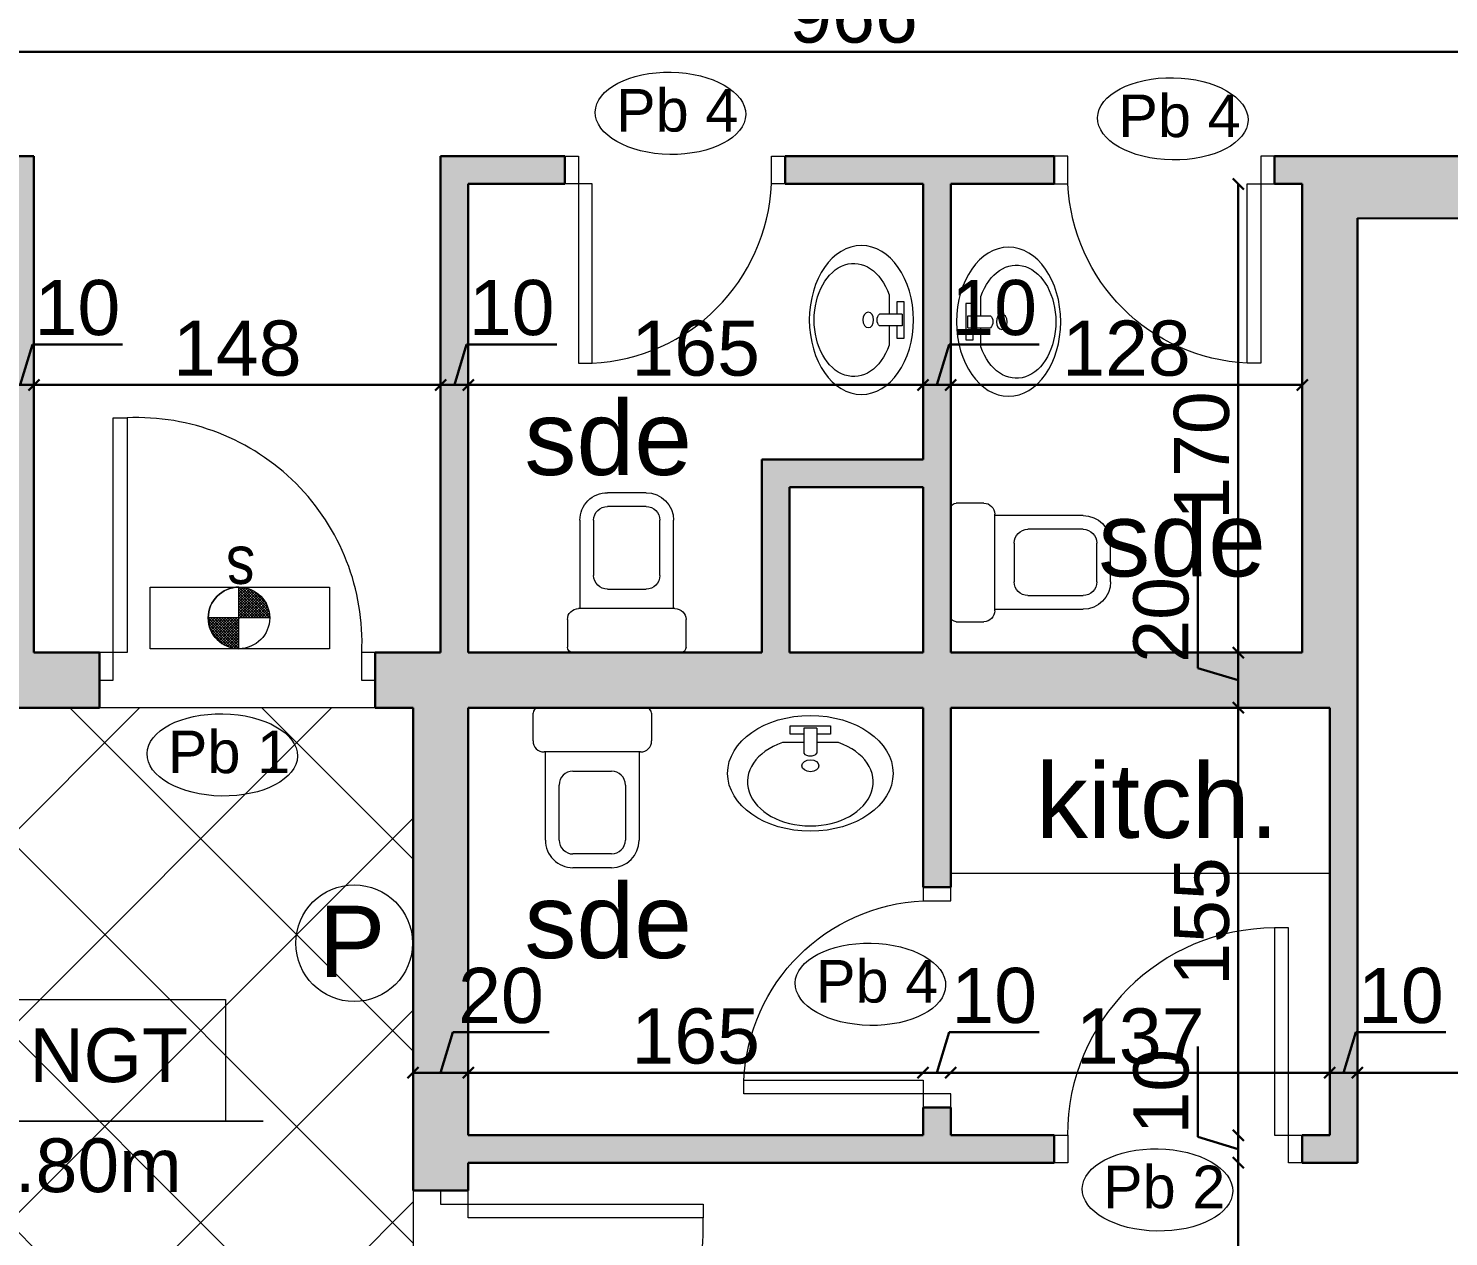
# Model space of a CAD drawing. Header units: millimetres. Extents: x 2804 to 3317, y 6834 to 7064.
# Drawn here: x 2859.12 to 2864.27, y 7007.52 to 7011.9 of the extents above; entities that cross this region are included whole.
import ezdxf

# ---------------------------------------------------------------- set-up
doc = ezdxf.new("R2010")
doc.units = ezdxf.units.MM
doc.header["$PDMODE"] = 1
doc.linetypes.add('ACAD_ISO03W100', pattern=[30, 12, -18])
for name, color, linetype, lineweight in [('cotation', 3, 'Continuous', 30), ('Hachures', 8, 'Continuous', 20), ('menuise', 50, 'Continuous', 18), ('PORT-FEN', 2, 'Continuous', 0), ('SECURITE', 2, 'Continuous', 0), ('structure grt', 150, 'Continuous', 0), ('Zin inter', 80, 'ACAD_ISO03W100', 5), ('zin menuiserie', 150, 'Continuous', 5), ('Zin mur', 30, 'Continuous', 30), ('zin sanit', 150, 'Continuous', 5)]:
    doc.layers.add(name, color=color, linetype=linetype, lineweight=lineweight)
doc.layers.add('zin hatch mur', color=8, linetype='Continuous')
doc.layers.add('zin texte', color=33, linetype='Continuous')
doc.styles.add('ARIAL', font='arial.ttf')
doc.styles.add('PA3', font='arial.ttf', dxfattribs={"height": 3})
doc.styles.add('PsikTxtStyle', font='arial.ttf')
doc.styles.add('SANSSERIFBOLDOBLIQUE', font='sasbo___.pfb', dxfattribs={"height": 10})
doc.styles.get("Standard").update_dxf_attribs({"font": 'arial.ttf'})
doc.dimstyles.new('cotation 100', dxfattribs={"dimtxt": 0.2, "dimasz": 0.04, "dimexe": 0, "dimexo": 0, "dimgap": 0.03, "dimtad": 1, "dimdec": 0, "dimlfac": 100, "dimdsep": 46, "dimtxsty": 'ARIAL', "dimblk": 'OBLIQUE', "dimcen": 0.09, "dimse1": 1, "dimse2": 1, "dimclrd": 256, "dimclre": 256, "dimclrt": 256, "dimadec": 3, "dimazin": 2, "dimtfac": 1, "dimtdec": 0, "dimtofl": 0, "dimtmove": 1, "dimatfit": 3, "dimfxl": 0, "dimtolj": 1, "dimtzin": 0, "dimlwd": -1, "dimlwe": -1, "dimarcsym": 0})

# ---------------------------------------------------------------- blocks, each defined once
blk = doc.blocks.new('P70')
at = {"layer": 'zin menuiserie'}
for p, q in [((0, 650), (0, 0)), ((50, 650), (0, 650)), ((50, 0), (50, 650)), ((-700, 0), (-650, 0)), ((-700, -100), (-700, 0)), ((-650, 0), (-650, -100)), ((0, 0), (100, 0)), ((50, -100), (50, 0)), ((100, 0), (100, -100)), ((-650, -100), (-700, -100)), ((100, -100), (50, -100))]:
    blk.add_line(p, q, dxfattribs=at)
blk.add_arc((31.3, -31.3), 682, 92.6275, 177.3725, dxfattribs=at)
blk = doc.blocks.new('*X298')
at = {"color": 0, "linetype": 'Continuous'}
for p, q in [((2123.93, 1390.31), (2124, 1390.38)), ((2133.9, 1380.42), (2123.94, 1390.38)), ((2123.98, 1389.47), (2124.89, 1390.38)), ((2132.98, 1380.46), (2123.98, 1389.46)), ((2124.08, 1388.69), (2125.77, 1390.38)), ((2131.95, 1380.61), (2124.13, 1388.42)), ((2124.23, 1387.96), (2126.66, 1390.38)), ((2124.43, 1387.27), (2127.54, 1390.38)), ((2130.74, 1380.93), (2124.45, 1387.22)), ((2124.67, 1386.63), (2128.43, 1390.38)), ((2133.9, 1381.3), (2124.82, 1390.38)), ((2124.94, 1386.01), (2129.31, 1390.38)), ((2125.25, 1385.44), (2130.19, 1390.38)), ((2125.58, 1384.89), (2131.08, 1390.38)), ((2133.9, 1382.19), (2125.71, 1390.38)), ((2125.95, 1384.37), (2131.96, 1390.38)), ((2126.34, 1383.88), (2132.85, 1390.38)), ((2133.9, 1383.07), (2126.59, 1390.38)), ((2126.77, 1383.42), (2133.73, 1390.39)), ((2127.22, 1382.99), (2133.9, 1389.67)), ((2133.9, 1383.95), (2127.47, 1390.38)), ((2127.7, 1382.58), (2133.9, 1388.79)), ((2128.2, 1382.2), (2133.9, 1387.9)), ((2133.9, 1384.84), (2128.36, 1390.38)), ((2128.74, 1381.86), (2133.9, 1387.02)), ((2133.9, 1385.72), (2129.24, 1390.38)), ((2129.3, 1381.54), (2133.9, 1386.14)), ((2133.9, 1386.61), (2130.12, 1390.38)), ((2133.9, 1387.49), (2131.01, 1390.38)), ((2133.9, 1388.37), (2131.89, 1390.38)), ((2133.9, 1389.26), (2132.77, 1390.38)), ((2133.9, 1390.14), (2133.66, 1390.39)), ((2129.19, 1381.6), (2125.12, 1385.66)), ((2129.9, 1381.25), (2133.9, 1385.25)), ((2130.53, 1381), (2133.9, 1384.37)), ((2131.2, 1380.79), (2133.9, 1383.48)), ((2131.91, 1380.61), (2133.9, 1382.6)), ((2132.67, 1380.49), (2133.9, 1381.72)), ((2133.49, 1380.42), (2133.9, 1380.83))]:
    blk.add_line(p, q, dxfattribs=at)
blk = doc.blocks.new('sec 1er')
at = {"layer": 'SECURITE', "color": 252, "true_color": 0x939598}
for p, q in [((2628.1278, 6734.3375, 1.3959), (2628.7782, 6734.3375, 1.3959)), ((2628.1278, 6734.1137, 1.3959), (2628.1278, 6734.3375, 1.3959)), ((2628.1278, 6734.3375, 1.3959), (2628.7782, 6734.3375, 1.3959)), ((2628.1278, 6734.1137, 1.3959), (2628.1278, 6734.3375, 1.3959)), ((2628.4496, 6734.1141, 1.3959), (2628.4496, 6734.3371, 1.3959)), ((2628.4496, 6734.1141, 1.3959), (2628.4496, 6734.3371, 1.3959)), ((2628.4496, 6734.1141, 1.3959), (2628.4496, 6734.3371, 1.3959)), ((2628.4496, 6734.1141, 1.3959), (2628.4496, 6734.3371, 1.3959)), ((2628.4496, 6734.1141, 1.3959), (2628.4496, 6734.3371, 1.3959)), ((2628.4496, 6734.1141, 1.3959), (2628.4496, 6734.3371, 1.3959)), ((2628.4496, 6734.1141, 1.3959), (2628.4496, 6734.3371, 1.3959)), ((2628.4496, 6734.1141, 1.3959), (2628.4496, 6734.3371, 1.3959)), ((2628.7782, 6734.3375, 1.3959), (2628.7782, 6734.1137, 1.3959)), ((2628.7782, 6734.3375, 1.3959), (2628.7782, 6734.1137, 1.3959)), ((2628.5611, 6734.2256, 1.3959), (2628.3404, 6734.2255, 1.3959)), ((2628.5611, 6734.2256, 1.3959), (2628.3404, 6734.2255, 1.3959)), ((2628.7782, 6734.1137, 1.3959), (2628.1278, 6734.1137, 1.3959)), ((2628.7782, 6734.1137, 1.3959), (2628.1278, 6734.1137, 1.3959))]:
    blk.add_line(p, q, dxfattribs=at)
for centre, radius in [((2628.4496, 6734.2256, 1.3959), 0.1115), ((2628.4496, 6734.2256, 1.3959), 0.1115), ((2628.8675, 6733.0459), 0.2116)]:
    blk.add_circle(centre, radius, dxfattribs=at)
for start, end in [(90, 180), (90, 180), (90, 180), (90, 180), (90, 180), (90, 180), (180, 270), (180, 270), (180, 270), (180, 270), (180, 270), (180, 270)]:
    blk.add_arc((2628.4496, 6734.2256, 1.3959), 0.1115, start, end, dxfattribs=at)
at = {"layer": 'SECURITE', "color": 252, "true_color": 0x939598, "extrusion": (0, 0, -1)}
for p, xscale, yscale, zscale, rotation in [((-2652.3208, 6749.7792, -1.3959), -0.01118662049062554, 0.01118662042579673, 0.01118662047361531, 180), ((-2652.3208, 6749.7792, -1.3959), -0.01118662049062554, 0.01118662042579673, 0.01118662047361531, 180), ((-2612.912, 6710.3439, -1.3959), 0.01118662045994821, 0.01118662045994821, 0.01118662045994821, 89.96149107211241), ((-2612.912, 6710.3439, -1.3959), 0.01118662045994821, 0.01118662045994821, 0.01118662045994821, 89.96149107211241)]:
    blk.add_blockref('*X298', p, dxfattribs=dict(at, xscale=xscale, yscale=yscale, zscale=zscale, rotation=rotation))
at = {"layer": 'SECURITE', "color": 252, "true_color": 0x939598, "xscale": 0.01118662049062554, "yscale": 0.01118662049062554, "zscale": 0.01118662049062554, "rotation": 180}
blk.add_blockref('*X298', (2652.3208, 6749.7792, 1.3959), dxfattribs=at)
blk.add_blockref('*X298', (2652.3208, 6749.7792, 1.3959), dxfattribs=at)
at = {"layer": 'SECURITE', "color": 252, "true_color": 0x939598, "style": 'PA3', "text_generation_flag": 6, "width": 0.85}
blk.add_text('s', height=0.176, dxfattribs=at).set_placement((2628.5081, 6734.4838, 1.3959))
at = {"layer": 'SECURITE', "color": 252, "true_color": 0x939598, "style": 'SANSSERIFBOLDOBLIQUE'}
blk.add_text('P', height=0.2587, dxfattribs=at).set_placement((2628.739, 6732.9231))
blk = doc.blocks.new('C3A7SB3P')
at = {"layer": 'zin sanit', "linetype": 'ByBlock'}
for p, q in [((2, 21.5), (12, 21.5)), ((0, -19.5), (0, 19.5)), ((0, -17), (0, 17)), ((16, 17.5), (16, -17.5)), ((16, 17), (48, 17)), ((28, 12), (48, 12)), ((23, -7), (23, 7)), ((53, 7), (53, -7)), ((58, 7), (58, -7)), ((48, -12), (28, -12)), ((48, -17), (16, -17)), ((12, -21.5), (2, -21.5))]:
    blk.add_line(p, q, dxfattribs=at)
for centre, radius, start, end in [((2, 19.5), 2, 90, 180), ((12, 17.5), 4, 0, 90), ((48, 7), 10, 0, 90), ((28, 7), 5, 90, 180), ((48, 7), 5, 0, 90), ((28, -7), 5, 180, 270), ((48, -7), 5, 270, 0), ((48, -7), 10, 270, 0), ((2, -19.5), 2, 180, 270), ((12, -17.5), 4, 270, 0)]:
    blk.add_arc(centre, radius, start, end, dxfattribs=at)
blk = doc.blocks.new('P90')
at = {"ltscale": 0.005}
for p, q in [((-50, 751.6), (-100, 751.6)), ((-100, 751.6), (-100, 0)), ((-50, 0), (-50, 751.6)), ((-900, -100), (-900, 0)), ((-900, 0), (-850, 0)), ((-850, 0), (-850, -100)), ((-100, 0), (-50, 0)), ((-50, 0), (0, 0)), ((-50, -100), (-50, 0)), ((0, 0), (0, -100)), ((-850, -100), (-900, -100)), ((0, -100), (-50, -100))]:
    blk.add_line(p, q, dxfattribs=at)
blk.add_arc((-100, 0), 751.6, 90, 180, dxfattribs=at)
blk = doc.blocks.new('p100')
at = {"layer": 'zin menuiserie'}
for p, q in [((2868.5687, 7190.0269), (2868.5687, 7189.9769)), ((2868.6687, 7190.0269), (2868.5687, 7190.0269)), ((2868.6687, 7189.9769), (2868.6687, 7190.0269)), ((2868.5687, 7189.9769), (2868.6687, 7189.9769)), ((2868.6687, 7189.9769), (2869.5203, 7189.9769)), ((2868.6687, 7189.9269), (2868.6687, 7189.9769)), ((2869.5203, 7189.9769), (2869.5203, 7189.9269)), ((2869.5203, 7189.9269), (2868.6687, 7189.9269)), ((2868.6687, 7189.0769), (2868.5687, 7189.0769)), ((2868.5687, 7189.0769), (2868.5687, 7189.0269)), ((2868.6687, 7189.0269), (2868.6687, 7189.0769)), ((2868.5687, 7189.0269), (2868.6687, 7189.0269))]:
    blk.add_line(p, q, dxfattribs=at)
blk.add_arc((2868.7038, 7189.8919), 0.8173, 267.544, 2.456, dxfattribs=at)
blk = doc.blocks.new('_Oblique')
at = {"color": 0, "linetype": 'ByBlock', "lineweight": -2}
blk.add_line((-0.5, -0.5), (0.5, 0.5), dxfattribs=at)
blk = doc.blocks.new('*D85')
at = {"layer": 'cotation', "transparency": 16777216}
blk.add_line((2863.9359, 7008.1091), (2866.9461, 7008.1087), dxfattribs=at)
at = {"layer": 'Defpoints', "color": 0, "transparency": 16777216}
for p in [(2866.9461, 7008.1087), (2863.9359, 7007.9343), (2866.9461, 7007.9339)]:
    blk.add_point(p, dxfattribs=at)
at = {"layer": 'cotation', "transparency": 16777216, "xscale": 0.04, "yscale": 0.04, "zscale": 0.04}
for p, rotation in [((2863.9359, 7008.1091), 179.9935180325297), ((2866.9461, 7008.1087), 359.9935180325298)]:
    blk.add_blockref('_Oblique', p, dxfattribs=dict(at, rotation=rotation))
at = {"layer": 'cotation', "transparency": 16777216, "insert": (2865.441, 7008.2411), "char_height": 0.2, "attachment_point": 5, "rotation": 359.9935, "style": 'ARIAL'}
blk.add_mtext('\\A1;301', dxfattribs=at)
blk = doc.blocks.new('*D50')
at = {"layer": 'cotation', "transparency": 16777216}
blk.add_line((2860.5158, 7004.5587), (2855.5307, 7009.5438), dxfattribs=at)
at = {"layer": 'Defpoints', "color": 0, "transparency": 16777216}
for p in [(2855.5307, 7009.5438), (2855.3147, 7009.3278), (2860.2998, 7004.3427)]:
    blk.add_point(p, dxfattribs=at)
at = {"layer": 'cotation', "transparency": 16777216, "xscale": 0.04, "yscale": 0.04, "zscale": 0.04}
for p, rotation in [((2855.5307, 7009.5438), 135.0000000005828), ((2860.5158, 7004.5587), 315.0000000005828)]:
    blk.add_blockref('_Oblique', p, dxfattribs=dict(at, rotation=rotation))
at = {"layer": 'cotation', "transparency": 16777216, "insert": (2858.1166, 7007.1447), "char_height": 0.2, "attachment_point": 5, "rotation": 315, "style": 'ARIAL'}
blk.add_mtext('\\A1;705', dxfattribs=at)
blk = doc.blocks.new('*D81')
at = {"layer": 'cotation', "transparency": 16777216}
blk.add_line((2863.8359, 7008.1091), (2862.4609, 7008.1091), dxfattribs=at)
at = {"layer": 'Defpoints', "color": 0, "transparency": 16777216}
for p in [(2862.4609, 7008.1091), (2862.4609, 7007.8828), (2863.8359, 7007.8828)]:
    blk.add_point(p, dxfattribs=at)
at = {"layer": 'cotation', "transparency": 16777216, "xscale": 0.04, "yscale": 0.04, "zscale": 0.04, "rotation": 180}
blk.add_blockref('_Oblique', (2862.4609, 7008.1091), dxfattribs=at)
at = {"layer": 'cotation', "transparency": 16777216, "xscale": 0.04, "yscale": 0.04, "zscale": 0.04}
blk.add_blockref('_Oblique', (2863.8359, 7008.1091), dxfattribs=at)
at = {"layer": 'cotation', "transparency": 16777216, "insert": (2863.1484, 7008.2413), "char_height": 0.2, "attachment_point": 5, "style": 'ARIAL'}
blk.add_mtext('\\A1;137', dxfattribs=at)
blk = doc.blocks.new('lll')
at = {"layer": 'zin sanit'}
for p, q in [((2861.6865, 7185.9436), (2861.809, 7185.9436)), ((2861.6865, 7185.9192), (2861.6865, 7185.9436)), ((2861.7677, 7185.9373), (2861.7277, 7185.9373)), ((2861.7277, 7185.9373), (2861.7277, 7185.8611)), ((2861.7677, 7185.9373), (2861.7677, 7185.8611)), ((2861.809, 7185.9436), (2861.809, 7185.9192)), ((2861.7277, 7185.8937), (2861.6631, 7185.8937)), ((2861.7277, 7185.9192), (2861.6865, 7185.9192)), ((2861.809, 7185.9192), (2861.7677, 7185.9192)), ((2861.8324, 7185.8937), (2861.7677, 7185.8937))]:
    blk.add_line(p, q, dxfattribs=at)
for centre, major_axis, start_param, end_param in [((2861.7477, 7185.8005), (0.25, 0), 4.712389, 10.995574), ((2861.7477, 7185.7746), (0.19, 0), 2.032408, 7.39237), ((2861.7478, 7185.8234), (-0.0258, 0), 1.570796326798575, 7.853981633978161), ((2861.7477, 7185.8697), (0.0235, 0), 3.694408, 5.73037)]:
    blk.add_ellipse(centre, major_axis=major_axis, ratio=0.7, start_param=start_param, end_param=end_param, dxfattribs=at)
blk = doc.blocks.new('*D718')
at = {"layer": 'cotation', "transparency": 16777216}
for p, q in [((2863.8859, 7008.1091), (2863.9301, 7008.2562)), ((2863.9301, 7008.2562), (2864.2571, 7008.2561)), ((2863.9359, 7008.1091), (2863.8359, 7008.1091))]:
    blk.add_line(p, q, dxfattribs=at)
at = {"layer": 'Defpoints', "color": 0, "transparency": 16777216}
for p in [(2863.8359, 7008.1091), (2863.9359, 7007.9343), (2863.8359, 7007.8828)]:
    blk.add_point(p, dxfattribs=at)
at = {"layer": 'cotation', "transparency": 16777216, "xscale": 0.04, "yscale": 0.04, "zscale": 0.04}
for p, rotation in [((2863.8359, 7008.1091), 179.9935180325297), ((2863.9359, 7008.1091), 359.9935180325298)]:
    blk.add_blockref('_Oblique', p, dxfattribs=dict(at, rotation=rotation))
at = {"layer": 'cotation', "transparency": 16777216, "insert": (2864.0936, 7008.3883), "char_height": 0.2, "attachment_point": 5, "rotation": 359.9935, "style": 'ARIAL'}
blk.add_mtext('\\A1;10', dxfattribs=at)
blk = doc.blocks.new('*D719')
at = {"layer": 'cotation', "transparency": 16777216}
for p, q in [((2862.4109, 7008.1091), (2862.455, 7008.2562)), ((2862.455, 7008.2562), (2862.782, 7008.2562)), ((2862.4609, 7008.1091), (2862.3609, 7008.1091))]:
    blk.add_line(p, q, dxfattribs=at)
at = {"layer": 'Defpoints', "color": 0, "transparency": 16777216}
for p in [(2862.3609, 7008.1091), (2862.3609, 7007.8828), (2862.4609, 7007.8828)]:
    blk.add_point(p, dxfattribs=at)
at = {"layer": 'cotation', "transparency": 16777216, "xscale": 0.04, "yscale": 0.04, "zscale": 0.04, "rotation": 180}
blk.add_blockref('_Oblique', (2862.3609, 7008.1091), dxfattribs=at)
at = {"layer": 'cotation', "transparency": 16777216, "xscale": 0.04, "yscale": 0.04, "zscale": 0.04}
blk.add_blockref('_Oblique', (2862.4609, 7008.1091), dxfattribs=at)
at = {"layer": 'cotation', "transparency": 16777216, "insert": (2862.6185, 7008.3883), "char_height": 0.2, "attachment_point": 5, "style": 'ARIAL'}
blk.add_mtext('\\A1;10', dxfattribs=at)
blk = doc.blocks.new('*D720')
at = {"layer": 'cotation', "transparency": 16777216}
blk.add_line((2862.3609, 7008.1091), (2860.7109, 7008.1091), dxfattribs=at)
at = {"layer": 'Defpoints', "color": 0, "transparency": 16777216}
for p in [(2860.7109, 7008.1091), (2860.7109, 7007.8828), (2862.3609, 7007.8828)]:
    blk.add_point(p, dxfattribs=at)
at = {"layer": 'cotation', "transparency": 16777216, "xscale": 0.04, "yscale": 0.04, "zscale": 0.04, "rotation": 180}
blk.add_blockref('_Oblique', (2860.7109, 7008.1091), dxfattribs=at)
at = {"layer": 'cotation', "transparency": 16777216, "xscale": 0.04, "yscale": 0.04, "zscale": 0.04}
blk.add_blockref('_Oblique', (2862.3609, 7008.1091), dxfattribs=at)
at = {"layer": 'cotation', "transparency": 16777216, "insert": (2861.5359, 7008.2412), "char_height": 0.2, "attachment_point": 5, "style": 'ARIAL'}
blk.add_mtext('\\A1;165', dxfattribs=at)
blk = doc.blocks.new('*D721')
at = {"layer": 'cotation', "transparency": 16777216}
for p, q in [((2860.6109, 7008.1091), (2860.655, 7008.2562)), ((2860.655, 7008.2562), (2861.0043, 7008.2562)), ((2860.7109, 7008.1091), (2860.5109, 7008.1091))]:
    blk.add_line(p, q, dxfattribs=at)
at = {"layer": 'Defpoints', "color": 0, "transparency": 16777216}
for p in [(2860.5109, 7008.1091), (2860.7109, 7007.8828), (2860.5109, 7007.8384)]:
    blk.add_point(p, dxfattribs=at)
at = {"layer": 'cotation', "transparency": 16777216, "xscale": 0.04, "yscale": 0.04, "zscale": 0.04, "rotation": 180}
blk.add_blockref('_Oblique', (2860.5109, 7008.1091), dxfattribs=at)
at = {"layer": 'cotation', "transparency": 16777216, "xscale": 0.04, "yscale": 0.04, "zscale": 0.04}
blk.add_blockref('_Oblique', (2860.7109, 7008.1091), dxfattribs=at)
at = {"layer": 'cotation', "transparency": 16777216, "insert": (2860.8296, 7008.3883), "char_height": 0.2, "attachment_point": 5, "style": 'ARIAL'}
blk.add_mtext('\\A1;20', dxfattribs=at)
blk = doc.blocks.new('*D728')
at = {"layer": 'cotation', "transparency": 16777216}
blk.add_line((2863.7359, 7010.6037), (2862.4609, 7010.6037), dxfattribs=at)
at = {"layer": 'Defpoints', "color": 0, "transparency": 16777216}
for p in [(2862.4609, 7010.6037), (2862.4609, 7009.6328), (2863.7359, 7009.6328)]:
    blk.add_point(p, dxfattribs=at)
at = {"layer": 'cotation', "transparency": 16777216, "xscale": 0.04, "yscale": 0.04, "zscale": 0.04, "rotation": 180}
blk.add_blockref('_Oblique', (2862.4609, 7010.6037), dxfattribs=at)
at = {"layer": 'cotation', "transparency": 16777216, "xscale": 0.04, "yscale": 0.04, "zscale": 0.04}
blk.add_blockref('_Oblique', (2863.7359, 7010.6037), dxfattribs=at)
at = {"layer": 'cotation', "transparency": 16777216, "insert": (2863.0984, 7010.7358), "char_height": 0.2, "attachment_point": 5, "style": 'ARIAL'}
blk.add_mtext('\\A1;128', dxfattribs=at)
blk = doc.blocks.new('*D729')
at = {"layer": 'cotation', "transparency": 16777216}
for p, q in [((2862.4109, 7010.6037), (2862.455, 7010.7508)), ((2862.455, 7010.7508), (2862.782, 7010.7508)), ((2862.4609, 7010.6037), (2862.3609, 7010.6037))]:
    blk.add_line(p, q, dxfattribs=at)
at = {"layer": 'Defpoints', "color": 0, "transparency": 16777216}
for p in [(2862.3609, 7010.6037), (2862.3609, 7010.3328), (2862.4609, 7009.6328)]:
    blk.add_point(p, dxfattribs=at)
at = {"layer": 'cotation', "transparency": 16777216, "xscale": 0.04, "yscale": 0.04, "zscale": 0.04, "rotation": 180}
blk.add_blockref('_Oblique', (2862.3609, 7010.6037), dxfattribs=at)
at = {"layer": 'cotation', "transparency": 16777216, "xscale": 0.04, "yscale": 0.04, "zscale": 0.04}
blk.add_blockref('_Oblique', (2862.4609, 7010.6037), dxfattribs=at)
at = {"layer": 'cotation', "transparency": 16777216, "insert": (2862.6185, 7010.8829), "char_height": 0.2, "attachment_point": 5, "style": 'ARIAL'}
blk.add_mtext('\\A1;10', dxfattribs=at)
blk = doc.blocks.new('*D730')
at = {"layer": 'cotation', "transparency": 16777216}
blk.add_line((2862.3609, 7010.6037), (2860.7109, 7010.6037), dxfattribs=at)
at = {"layer": 'Defpoints', "color": 0, "transparency": 16777216}
for p in [(2860.7109, 7010.6037), (2862.3609, 7010.3328), (2860.7109, 7009.6328)]:
    blk.add_point(p, dxfattribs=at)
at = {"layer": 'cotation', "transparency": 16777216, "xscale": 0.04, "yscale": 0.04, "zscale": 0.04, "rotation": 180}
blk.add_blockref('_Oblique', (2860.7109, 7010.6037), dxfattribs=at)
at = {"layer": 'cotation', "transparency": 16777216, "xscale": 0.04, "yscale": 0.04, "zscale": 0.04}
blk.add_blockref('_Oblique', (2862.3609, 7010.6037), dxfattribs=at)
at = {"layer": 'cotation', "transparency": 16777216, "insert": (2861.5359, 7010.7358), "char_height": 0.2, "attachment_point": 5, "style": 'ARIAL'}
blk.add_mtext('\\A1;165', dxfattribs=at)
blk = doc.blocks.new('*D731')
at = {"layer": 'cotation', "transparency": 16777216}
for p, q in [((2860.6609, 7010.6037), (2860.705, 7010.7508)), ((2860.705, 7010.7508), (2861.032, 7010.7508)), ((2860.7109, 7010.6037), (2860.6109, 7010.6037))]:
    blk.add_line(p, q, dxfattribs=at)
at = {"layer": 'Defpoints', "color": 0, "transparency": 16777216}
for p in [(2860.6109, 7010.6037), (2860.6109, 7009.6328), (2860.7109, 7009.6328)]:
    blk.add_point(p, dxfattribs=at)
at = {"layer": 'cotation', "transparency": 16777216, "xscale": 0.04, "yscale": 0.04, "zscale": 0.04, "rotation": 180}
blk.add_blockref('_Oblique', (2860.6109, 7010.6037), dxfattribs=at)
at = {"layer": 'cotation', "transparency": 16777216, "xscale": 0.04, "yscale": 0.04, "zscale": 0.04}
blk.add_blockref('_Oblique', (2860.7109, 7010.6037), dxfattribs=at)
at = {"layer": 'cotation', "transparency": 16777216, "insert": (2860.8685, 7010.8829), "char_height": 0.2, "attachment_point": 5, "style": 'ARIAL'}
blk.add_mtext('\\A1;10', dxfattribs=at)
blk = doc.blocks.new('*D732')
at = {"layer": 'cotation', "transparency": 16777216}
blk.add_line((2860.6109, 7010.6037), (2859.1359, 7010.6037), dxfattribs=at)
at = {"layer": 'Defpoints', "color": 0, "transparency": 16777216}
for p in [(2859.1359, 7010.6037), (2859.1359, 7009.6328), (2860.6109, 7009.6328)]:
    blk.add_point(p, dxfattribs=at)
at = {"layer": 'cotation', "transparency": 16777216, "xscale": 0.04, "yscale": 0.04, "zscale": 0.04, "rotation": 180}
blk.add_blockref('_Oblique', (2859.1359, 7010.6037), dxfattribs=at)
at = {"layer": 'cotation', "transparency": 16777216, "xscale": 0.04, "yscale": 0.04, "zscale": 0.04}
blk.add_blockref('_Oblique', (2860.6109, 7010.6037), dxfattribs=at)
at = {"layer": 'cotation', "transparency": 16777216, "insert": (2859.8734, 7010.7358), "char_height": 0.2, "attachment_point": 5, "style": 'ARIAL'}
blk.add_mtext('\\A1;148', dxfattribs=at)
blk = doc.blocks.new('*D733')
at = {"layer": 'cotation', "transparency": 16777216}
for p, q in [((2859.0859, 7010.6037), (2859.13, 7010.7508)), ((2859.13, 7010.7508), (2859.457, 7010.7508)), ((2859.1359, 7010.6037), (2859.0359, 7010.6037))]:
    blk.add_line(p, q, dxfattribs=at)
at = {"layer": 'Defpoints', "color": 0, "transparency": 16777216}
for p in [(2859.0359, 7010.6037), (2859.0359, 7009.6328), (2859.1359, 7009.6328)]:
    blk.add_point(p, dxfattribs=at)
at = {"layer": 'cotation', "transparency": 16777216, "xscale": 0.04, "yscale": 0.04, "zscale": 0.04, "rotation": 180}
blk.add_blockref('_Oblique', (2859.0359, 7010.6037), dxfattribs=at)
at = {"layer": 'cotation', "transparency": 16777216, "xscale": 0.04, "yscale": 0.04, "zscale": 0.04}
blk.add_blockref('_Oblique', (2859.1359, 7010.6037), dxfattribs=at)
at = {"layer": 'cotation', "transparency": 16777216, "insert": (2859.2935, 7010.8829), "char_height": 0.2, "attachment_point": 5, "style": 'ARIAL'}
blk.add_mtext('\\A1;10', dxfattribs=at)
blk = doc.blocks.new('*D737')
at = {"layer": 'cotation', "transparency": 16777216}
blk.add_line((2866.9386, 7011.8113), (2857.2783, 7011.8113), dxfattribs=at)
at = {"layer": 'Defpoints', "color": 0, "transparency": 16777216}
for p in [(2857.2783, 7011.8113), (2857.2783, 7011.4328), (2866.9386, 7011.4328)]:
    blk.add_point(p, dxfattribs=at)
at = {"layer": 'cotation', "transparency": 16777216, "xscale": 0.04, "yscale": 0.04, "zscale": 0.04, "rotation": 180}
blk.add_blockref('_Oblique', (2857.2783, 7011.8113), dxfattribs=at)
at = {"layer": 'cotation', "transparency": 16777216, "xscale": 0.04, "yscale": 0.04, "zscale": 0.04}
blk.add_blockref('_Oblique', (2866.9386, 7011.8113), dxfattribs=at)
at = {"layer": 'cotation', "transparency": 16777216, "insert": (2862.1084, 7011.9434), "char_height": 0.2, "attachment_point": 5, "style": 'ARIAL'}
blk.add_mtext('\\A1;966', dxfattribs=at)
blk = doc.blocks.new('*D739')
at = {"layer": 'cotation', "transparency": 16777216}
for p, q in [((2864.7194, 7011.3644), (2864.7194, 7011.7143)), ((2864.5722, 7011.4328), (2864.5722, 7011.2077)), ((2864.5722, 7011.3203), (2864.7194, 7011.3644))]:
    blk.add_line(p, q, dxfattribs=at)
at = {"layer": 'Defpoints', "color": 0, "transparency": 16777216}
for p in [(2864.5722, 7011.4328), (2864.1709, 7011.2077), (2864.5722, 7011.2077)]:
    blk.add_point(p, dxfattribs=at)
at = {"layer": 'cotation', "transparency": 16777216, "xscale": 0.04, "yscale": 0.04, "zscale": 0.04}
for p, rotation in [((2864.5722, 7011.4328), 89.99691385440629), ((2864.5722, 7011.2077), 269.9969138544063)]:
    blk.add_blockref('_Oblique', p, dxfattribs=dict(at, rotation=rotation))
at = {"layer": 'cotation', "transparency": 16777216, "insert": (2864.5873, 7011.5394), "char_height": 0.2, "attachment_point": 5, "rotation": 89.9969, "style": 'ARIAL'}
blk.add_mtext('\\A1;23', dxfattribs=at)
blk = doc.blocks.new('*D871')
at = {"layer": 'cotation', "transparency": 16777216}
blk.add_line((2863.5038, 7003.6325), (2863.5038, 7007.7828), dxfattribs=at)
at = {"layer": 'Defpoints', "color": 0, "transparency": 16777216}
for p in [(2863.5038, 7007.7828), (2863.9359, 7007.7828), (2864.0619, 7003.6325)]:
    blk.add_point(p, dxfattribs=at)
at = {"layer": 'cotation', "transparency": 16777216, "xscale": 0.04, "yscale": 0.04, "zscale": 0.04}
for p, rotation in [((2863.5038, 7007.7828), 90), ((2863.5038, 7003.6325), 270)]:
    blk.add_blockref('_Oblique', p, dxfattribs=dict(at, rotation=rotation))
at = {"layer": 'cotation', "transparency": 16777216, "insert": (2863.3717, 7005.7077), "char_height": 0.2, "attachment_point": 5, "rotation": 90, "style": 'ARIAL'}
blk.add_mtext('\\A1;415', dxfattribs=at)
blk = doc.blocks.new('*D872')
at = {"layer": 'cotation', "transparency": 16777216}
for p, q in [((2863.3567, 7007.877), (2863.3567, 7008.204)), ((2863.5038, 7007.8328), (2863.3567, 7007.877)), ((2863.5038, 7007.7828), (2863.5038, 7007.8828))]:
    blk.add_line(p, q, dxfattribs=at)
at = {"layer": 'Defpoints', "color": 0, "transparency": 16777216}
for p in [(2863.5038, 7007.8828), (2863.8359, 7007.8828), (2863.9359, 7007.7828)]:
    blk.add_point(p, dxfattribs=at)
at = {"layer": 'cotation', "transparency": 16777216, "xscale": 0.04, "yscale": 0.04, "zscale": 0.04}
for p, rotation in [((2863.5038, 7007.8828), 90), ((2863.5038, 7007.7828), 270)]:
    blk.add_blockref('_Oblique', p, dxfattribs=dict(at, rotation=rotation))
at = {"layer": 'cotation', "transparency": 16777216, "insert": (2863.2246, 7008.0405), "char_height": 0.2, "attachment_point": 5, "rotation": 90, "style": 'ARIAL'}
blk.add_mtext('\\A1;10', dxfattribs=at)
blk = doc.blocks.new('*D873')
at = {"layer": 'cotation', "transparency": 16777216}
blk.add_line((2863.5038, 7007.8828), (2863.5038, 7009.4328), dxfattribs=at)
at = {"layer": 'Defpoints', "color": 0, "transparency": 16777216}
for p in [(2863.5038, 7009.4328), (2863.8359, 7009.4328), (2863.8359, 7007.8828)]:
    blk.add_point(p, dxfattribs=at)
at = {"layer": 'cotation', "transparency": 16777216, "xscale": 0.04, "yscale": 0.04, "zscale": 0.04}
for p, rotation in [((2863.5038, 7009.4328), 90), ((2863.5038, 7007.8828), 270)]:
    blk.add_blockref('_Oblique', p, dxfattribs=dict(at, rotation=rotation))
at = {"layer": 'cotation', "transparency": 16777216, "insert": (2863.3717, 7008.6578), "char_height": 0.2, "attachment_point": 5, "rotation": 90, "style": 'ARIAL'}
blk.add_mtext('\\A1;155', dxfattribs=at)
blk = doc.blocks.new('*D874')
at = {"layer": 'cotation', "transparency": 16777216}
for p, q in [((2863.3567, 7009.577), (2863.3567, 7009.9262)), ((2863.5038, 7009.4328), (2863.5038, 7009.6328)), ((2863.5038, 7009.5328), (2863.3567, 7009.577))]:
    blk.add_line(p, q, dxfattribs=at)
at = {"layer": 'Defpoints', "color": 0, "transparency": 16777216}
for p in [(2863.5038, 7009.6328), (2863.7359, 7009.6328), (2863.8359, 7009.4328)]:
    blk.add_point(p, dxfattribs=at)
at = {"layer": 'cotation', "transparency": 16777216, "xscale": 0.04, "yscale": 0.04, "zscale": 0.04}
for p, rotation in [((2863.5038, 7009.6328), 90), ((2863.5038, 7009.4328), 270)]:
    blk.add_blockref('_Oblique', p, dxfattribs=dict(at, rotation=rotation))
at = {"layer": 'cotation', "transparency": 16777216, "insert": (2863.2246, 7009.7516), "char_height": 0.2, "attachment_point": 5, "rotation": 90, "style": 'ARIAL'}
blk.add_mtext('\\A1;20', dxfattribs=at)
blk = doc.blocks.new('*D875')
at = {"layer": 'cotation', "transparency": 16777216}
blk.add_line((2863.5038, 7009.6328), (2863.5038, 7011.3328), dxfattribs=at)
at = {"layer": 'Defpoints', "color": 0, "transparency": 16777216}
for p in [(2863.5038, 7011.3328), (2863.7359, 7011.3328), (2863.7359, 7009.6328)]:
    blk.add_point(p, dxfattribs=at)
at = {"layer": 'cotation', "transparency": 16777216, "xscale": 0.04, "yscale": 0.04, "zscale": 0.04}
for p, rotation in [((2863.5038, 7011.3328), 90), ((2863.5038, 7009.6328), 270)]:
    blk.add_blockref('_Oblique', p, dxfattribs=dict(at, rotation=rotation))
at = {"layer": 'cotation', "transparency": 16777216, "insert": (2863.3717, 7010.3473), "char_height": 0.2, "attachment_point": 5, "rotation": 90, "style": 'ARIAL'}
blk.add_mtext('\\A1;170', dxfattribs=at)
blk = doc.blocks.new('pb0')
at = {"layer": 'menuise'}
blk.add_ellipse((2855.0311, 6939.4854), major_axis=(-0.2729, 0.0047), ratio=0.546469, start_param=-1.570796, end_param=4.712389, dxfattribs=at)
at = {"layer": 'menuise', "insert": (2854.8334, 6939.5736), "char_height": 0.1544, "width": 2.341262, "attachment_point": 1, "style": 'PsikTxtStyle'}
blk.add_mtext('Pb 1', dxfattribs=at)
blk = doc.blocks.new('pb3')
at = {"layer": 'menuise'}
blk.add_ellipse((2903.9566, 6929.8802), major_axis=(-0.2729, 0.0047), ratio=0.546469, start_param=-1.570796, end_param=4.712389, dxfattribs=at)
at = {"layer": 'menuise', "insert": (2903.7589, 6929.9684), "char_height": 0.1544, "width": 2.341262, "attachment_point": 1, "style": 'PsikTxtStyle'}
blk.add_mtext('Pb 4', dxfattribs=at)
blk = doc.blocks.new('pb1')
at = {"layer": 'menuise'}
blk.add_ellipse((2979.6383, 6941.2136), major_axis=(-0.2729, 0.0047), ratio=0.546469, start_param=-1.570796, end_param=4.712389, dxfattribs=at)
at = {"layer": 'menuise', "insert": (2979.4407, 6941.3018), "char_height": 0.1544, "width": 2.341262, "attachment_point": 1, "style": 'PsikTxtStyle'}
blk.add_mtext('Pb 2', dxfattribs=at)

msp = doc.modelspace()

# ---------------------------------------------------------------- hatches: boundary and pattern name
at = {"layer": 'Hachures'}
h = msp.add_hatch(dxfattribs=at)
h.set_pattern_fill('ANSI37', color=256, scale=0.155)
h.set_pattern_definition([(45, (0, 38.8199), (-0.347984925, 0.347984925), []), (135, (0, 38.8199), (-0.347984925, -0.347984925), [])])
h.paths.add_polyline_path([(2861.2367, 7005.2797), (2860.2998, 7004.3427), (2855.3147, 7009.3278), (2856.2516, 7010.2648), (2857.0836, 7009.4328), (2860.5109, 7009.4328), (2860.5109, 7006.0055)])
at = {"layer": 'zin hatch mur'}
h = msp.add_hatch(color=256, dxfattribs=at)
h.dxf.hatch_style = 1
h.paths.add_polyline_path([(2855.2193, 7016.3546), (2854.363, 7016.3517), (2854.3609, 7016.3517), (2854.3609, 7015.7081), (2854.5109, 7015.71), (2854.5109, 7012.0055), (2856.1102, 7010.4062), (2855.9688, 7010.2648), (2856.1102, 7010.1233), (2856.2516, 7010.2648), (2857.0836, 7009.4328), (2859.3734, 7009.4328), (2859.3734, 7009.6328), (2859.1359, 7009.6328), (2859.1359, 7011.4328), (2858.9359, 7011.4328), (2858.9359, 7011.2328), (2859.0359, 7011.2328), (2859.0359, 7009.6328), (2857.1664, 7009.6328), (2856.3931, 7010.4062), (2857.2197, 7011.2328), (2858.0359, 7011.2328), (2858.0359, 7011.4328), (2857.2783, 7011.4328), (2856.3224, 7010.4769), (2854.7109, 7012.0884), (2854.7133, 7015.9029), (2855.2196, 7015.9046)])
h = msp.add_hatch(color=256, dxfattribs=at)
h.dxf.hatch_style = 1
h.paths.add_polyline_path([(2863.9359, 7011.2078), (2867.0187, 7011.2078), (2867.0187, 7011.4328), (2863.6359, 7011.4328), (2863.6359, 7011.3328), (2863.7359, 7011.3328), (2863.7359, 7009.6328), (2862.4609, 7009.6328), (2862.4609, 7011.3328), (2862.8359, 7011.3328), (2862.8359, 7011.4328), (2861.8609, 7011.4328), (2861.8609, 7011.3328), (2862.3609, 7011.3328), (2862.3609, 7010.3328), (2861.7759, 7010.3328), (2861.7759, 7009.6328), (2860.7109, 7009.6328), (2860.7109, 7011.3328), (2861.0609, 7011.3328), (2861.0609, 7011.4328), (2860.6109, 7011.4328), (2860.6109, 7009.6328), (2860.3734, 7009.6328), (2860.3734, 7009.4328), (2860.5109, 7009.4328), (2860.5109, 7007.6828), (2860.7109, 7007.6828), (2860.7109, 7007.7828), (2862.8359, 7007.7828), (2862.8359, 7007.8828), (2862.4609, 7007.8828), (2862.4609, 7007.9828), (2862.3609, 7007.9828), (2862.3609, 7007.8828), (2860.7109, 7007.8828), (2860.7109, 7009.4328), (2862.3609, 7009.4328), (2862.3609, 7008.7828), (2862.4609, 7008.7828), (2862.4609, 7009.4328), (2863.8359, 7009.4328), (2863.8359, 7007.8828), (2863.7359, 7007.8828), (2863.7359, 7007.7828), (2863.9359, 7007.7828), (2863.9359, 7009.4328)])
h.paths.add_polyline_path([(2861.8759, 7009.6328), (2861.8759, 7010.2328), (2862.3609, 7010.2328), (2862.3609, 7009.6328)], flags=16)
h.paths.add_polyline_path([(2862.3109, 7009.6828), (2862.0109, 7009.6828), (2862.2409, 7009.7528), (2862.3109, 7010.1578)], flags=0)

# ---------------------------------------------------------------- linework, layer by layer
at = {"layer": 'Hachures'}
for p, q in [((2860.3734, 7009.4328), (2859.3734, 7009.4328)), ((2860.5109, 7007.6828), (2860.5109, 7006.6828))]:
    msp.add_line(p, q, dxfattribs=at)
at = {"layer": 'PORT-FEN'}
msp.add_lwpolyline([(2858.1555, 7008.0475), (2858.0076, 7008.1286), (2858.1164, 7007.934), (2858.1164, 7008.3749), (2859.83, 7008.3749), (2859.83, 7007.934)], dxfattribs=at)
at = {"layer": 'PORT-FEN', "const_width": 0.00566}
msp.add_lwpolyline([(2859.968, 7007.934), (2857.9516, 7007.934)], dxfattribs=at)
at = {"layer": 'Zin mur'}
for p, q in [((2859.1359, 7011.4328), (2858.9359, 7011.4328)), ((2859.1359, 7009.6328), (2859.1359, 7011.4328)), ((2860.6109, 7011.4328), (2861.0609, 7011.4328)), ((2860.6109, 7009.6328), (2860.6109, 7011.4328)), ((2861.0609, 7011.3328), (2861.0609, 7011.4328)), ((2861.8609, 7011.3328), (2861.8609, 7011.4328)), ((2861.8609, 7011.4328), (2862.8359, 7011.4328)), ((2862.8359, 7011.4328), (2862.8359, 7011.3328)), ((2863.6359, 7011.4328), (2863.6359, 7011.3328)), ((2863.6359, 7011.4328), (2866.9386, 7011.4328)), ((2860.7109, 7011.3328), (2861.0609, 7011.3328)), ((2860.7109, 7009.6328), (2860.7109, 7011.3328)), ((2861.8609, 7011.3328), (2862.3609, 7011.3328)), ((2862.3609, 7010.3328), (2862.3609, 7011.3328)), ((2862.4609, 7011.3328), (2862.4609, 7009.6328)), ((2862.8359, 7011.3328), (2862.4609, 7011.3328)), ((2863.7359, 7011.3328), (2863.6359, 7011.3328)), ((2863.7359, 7009.6328), (2863.7359, 7011.3328)), ((2863.9359, 7009.4328), (2863.9359, 7011.2078)), ((2863.9359, 7011.2078), (2866.939, 7011.2065)), ((2861.7759, 7009.6328), (2861.7759, 7010.3328)), ((2861.7759, 7010.3328), (2862.3609, 7010.3328)), ((2861.8759, 7009.6328), (2861.8759, 7010.2328)), ((2861.8759, 7010.2328), (2862.3609, 7010.2328)), ((2862.3609, 7009.6328), (2862.3609, 7010.2328)), ((2859.1359, 7009.6328), (2859.3734, 7009.6328)), ((2859.3734, 7009.6328), (2859.3734, 7009.4328)), ((2860.3734, 7009.6328), (2860.6109, 7009.6328)), ((2860.3734, 7009.6328), (2860.3734, 7009.4328)), ((2860.7109, 7009.6328), (2861.7759, 7009.6328)), ((2861.8759, 7009.6328), (2862.3609, 7009.6328)), ((2862.4609, 7009.6328), (2863.7359, 7009.6328)), ((2857.0836, 7009.4328), (2859.3734, 7009.4328)), ((2860.3734, 7009.4328), (2860.5109, 7009.4328)), ((2860.5109, 7007.6828), (2860.5109, 7009.4328)), ((2860.7109, 7007.8828), (2860.7109, 7009.4328)), ((2860.7109, 7009.4328), (2862.3609, 7009.4328)), ((2862.3609, 7009.4328), (2862.3609, 7008.7828)), ((2862.4609, 7009.4328), (2863.8359, 7009.4328)), ((2862.4609, 7009.4328), (2862.4609, 7008.7828)), ((2863.8359, 7007.8828), (2863.8359, 7009.4328)), ((2863.9359, 7007.7828), (2863.9359, 7009.4328)), ((2862.3609, 7008.7828), (2862.4609, 7008.7828)), ((2862.3609, 7007.9828), (2862.4609, 7007.9828)), ((2862.3609, 7007.9828), (2862.3609, 7007.8828)), ((2862.4609, 7007.9828), (2862.4609, 7007.8828)), ((2860.7109, 7007.8828), (2862.3609, 7007.8828)), ((2862.4609, 7007.8828), (2862.8359, 7007.8828)), ((2862.8359, 7007.7828), (2862.8359, 7007.8828)), ((2863.7359, 7007.8828), (2863.8359, 7007.8828)), ((2863.7359, 7007.7828), (2863.7359, 7007.8828)), ((2860.7109, 7007.7828), (2862.8359, 7007.7828)), ((2860.7109, 7007.6828), (2860.7109, 7007.7828)), ((2863.7359, 7007.7828), (2863.9359, 7007.7828)), ((2860.5109, 7007.6828), (2860.7109, 7007.6828))]:
    msp.add_line(p, q, dxfattribs=at)
at = {"layer": 'zin sanit'}
msp.add_line((2862.4609, 7008.8328), (2863.8359, 7008.8328), dxfattribs=at)

# ---------------------------------------------------------------- block references
at = {"layer": 'cotation'}
for name, p in [('pb3', (-42.5121, 81.7084)), ('pb3', (-40.6902, 81.6883)), ('pb0', (4.7877, 69.7766)), ('pb3', (-41.7869, 78.5499)), ('pb1', (-116.4275, 66.4707))]:
    msp.add_blockref(name, p, dxfattribs=at)
at = {"layer": 'SECURITE', "color": 214, "true_color": 0xa81592}
msp.add_blockref('sec 1er', (231.4298, 275.5331), dxfattribs=at)
at = {"layer": 'Zin inter', "ltscale": 0.01, "xscale": 0.001, "yscale": 0.001, "zscale": 0.001, "rotation": 180}
msp.add_blockref('P70', (2861.1609, 7011.3328), dxfattribs=at)
at = {"layer": 'zin menuiserie', "xscale": -0.001, "yscale": 0.001, "zscale": 0.001}
for p, rotation in [((2863.5359, 7011.3328), 180), ((2862.3609, 7008.0828), 90)]:
    msp.add_blockref('P70', p, dxfattribs=dict(at, rotation=rotation))
at = {"layer": 'zin menuiserie', "xscale": 0.001, "yscale": 0.001, "zscale": 0.001}
msp.add_blockref('P90', (2863.7359, 7007.8828), dxfattribs=at)
at = {"layer": 'zin menuiserie'}
msp.add_blockref('p100', (-7.9578, -182.3441), dxfattribs=at)
at = {"layer": 'Zin mur', "xscale": -1.08, "yscale": 1.08, "zscale": 1.08}
for p, rotation in [((-4898.5274, 3920.1516), 269.999999999982), ((10623.3354, 10101.5203), 90)]:
    msp.add_blockref('lll', p, dxfattribs=dict(at, rotation=rotation))
at = {"layer": 'Zin mur', "rotation": 89.99999999998343}
msp.add_blockref('p100', (10049.4003, 4140.9641), dxfattribs=at)
at = {"layer": 'Zin mur', "color": 6, "yscale": 0.01, "zscale": 0.01}
for p, xscale, rotation in [((2861.2859, 7009.6328), -0.01, 270), ((2862.4609, 7009.96), -0.01, 180), ((2861.1609, 7009.4328), 0.01, 270)]:
    msp.add_blockref('C3A7SB3P', p, dxfattribs=dict(at, xscale=xscale, rotation=rotation))
at = {"layer": 'Zin mur', "xscale": 1.2, "yscale": 1.2, "zscale": 1.2}
msp.add_blockref('lll', (-572.1454, -1613.7655), dxfattribs=at)

# ---------------------------------------------------------------- texts
at = {"layer": 'structure grt', "ltscale": 0.5, "char_height": 0.195, "width": 13.746322, "attachment_point": 1}
for s, insert in [('{\\C1;+ 7.75 NGT}', (2858.2788, 7008.2703)), ('{\\C1;HSP:2.80m}', (2858.2788, 7007.8713))]:
    msp.add_mtext(s, dxfattribs=dict(at, insert=insert))
at = {"layer": 'zin texte', "char_height": 0.27, "attachment_point": 1}
for s, insert in [('sde', (2860.9148, 7010.547)), ('sde', (2862.9962, 7010.1794)), ('kitch.', (2862.7699, 7009.2311)), ('sde', (2860.9148, 7008.7951))]:
    msp.add_mtext_dynamic_manual_height_columns(s, width=34.103171, gutter_width=12.5, heights=[0], dxfattribs=dict(at, insert=insert))

# ---------------------------------------------------------------- dimensions: what is measured, and where the dimension line sits
at = {"layer": 'cotation'}
for base, p1, p2, picture, middle in [((2857.2783, 7011.8113), (2866.9386, 7011.4328), (2857.2783, 7011.4328), '*D737', (2862.1084, 7011.9434)), ((2859.0359, 7010.6037), (2859.1359, 7009.6328), (2859.0359, 7009.6328), '*D733', (2859.16, 7010.8829)), ((2860.6109, 7010.6037), (2860.7109, 7009.6328), (2860.6109, 7009.6328), '*D731', (2860.735, 7010.8829)), ((2862.3609, 7010.6037), (2862.4609, 7009.6328), (2862.3609, 7010.3328), '*D729', (2862.485, 7010.8829)), ((2859.1358970712, 7010.6037208031), (2860.6108970712, 7009.632849877), (2859.1358970712, 7009.632849877), '*D732', (2859.8733970712, 7010.7358354006)), ((2860.7109, 7010.6037), (2862.3609, 7010.3328), (2860.7109, 7009.6328), '*D730', (2861.5359, 7010.7358)), ((2862.4608970712, 7010.6037208031), (2863.7358970712, 7009.632849877), (2862.4608970712, 7009.6328498769), '*D728', (2863.0983970712, 7010.7358354006)), ((2860.5109, 7008.1091), (2860.7109, 7007.8828), (2860.5109, 7007.8384), '*D721', (2860.685, 7008.3883)), ((2862.3609, 7008.1091), (2862.4609, 7007.8828), (2862.3609, 7007.8828), '*D719', (2862.485, 7008.3883)), ((2860.7109, 7008.1091), (2862.3609, 7007.8828), (2860.7109, 7007.8828), '*D720', (2861.5359, 7008.2412)), ((2862.4608970712, 7008.1090724566), (2863.8358970712, 7007.8828498771), (2862.4608970712, 7007.882849877), '*D81', (2863.1483970712, 7008.241255267))]:
    dim = msp.add_linear_dim(base=base, p1=p1, p2=p2, dimstyle='cotation 100', dxfattribs=at)
    dim.commit()
    dim.dimension.update_dxf_attribs({"geometry": picture, "text_midpoint": middle})
for base, p1, p2, angle, picture, middle in [((2864.5722, 7011.2077), (2864.5722, 7011.4328), (2864.1709, 7011.2077), 269.9969, '*D739', (2864.5872, 7011.3944)), ((2863.5038, 7009.6328), (2863.8359, 7009.4328), (2863.7359, 7009.6328), 90, '*D874', (2863.2246, 7009.607)), ((2863.5038, 7009.4328), (2863.8359, 7007.8828), (2863.8359, 7009.4328), 90, '*D873', (2863.3717, 7008.6578)), ((2863.8359, 7008.1091), (2863.9359, 7007.9343), (2863.8359, 7007.8828), 179.9935, '*D718', (2863.9601, 7008.3883)), ((2863.5038, 7007.8828), (2863.9359, 7007.7828), (2863.8359, 7007.8828), 90, '*D872', (2863.2246, 7007.907)), ((2863.5038, 7007.7828), (2864.0619, 7003.6325), (2863.9359, 7007.7828), 90, '*D871', (2863.3717, 7005.7077))]:
    dim = msp.add_linear_dim(base=base, p1=p1, p2=p2, angle=angle, dimstyle='cotation 100', dxfattribs=at)
    dim.commit()
    dim.dimension.update_dxf_attribs({"geometry": picture, "text_midpoint": middle})
dim = msp.add_linear_dim(base=(2863.5038, 7011.3328), p1=(2863.7359, 7009.6328), p2=(2863.7359, 7011.3328), angle=90, dimstyle='cotation 100', dxfattribs=at)
dim.commit()
dim.dimension.update_dxf_attribs({"geometry": '*D875', "text_midpoint": (2863.5038, 7010.3473), "dimtype": 128})
for p1, p2, distance, picture, middle in [((2860.2998, 7004.3427), (2855.3147, 7009.3278), -0.3054, '*D50', (2858.1166, 7007.1447)), ((2863.9359, 7007.9343), (2866.9461, 7007.9339), 0.1748, '*D85', (2865.441, 7008.2411))]:
    dim = msp.add_aligned_dim(p1=p1, p2=p2, distance=distance, dimstyle='cotation 100', dxfattribs=at)
    dim.commit()
    dim.dimension.update_dxf_attribs({"geometry": picture, "text_midpoint": middle})

doc.saveas('drawing.dxf')
